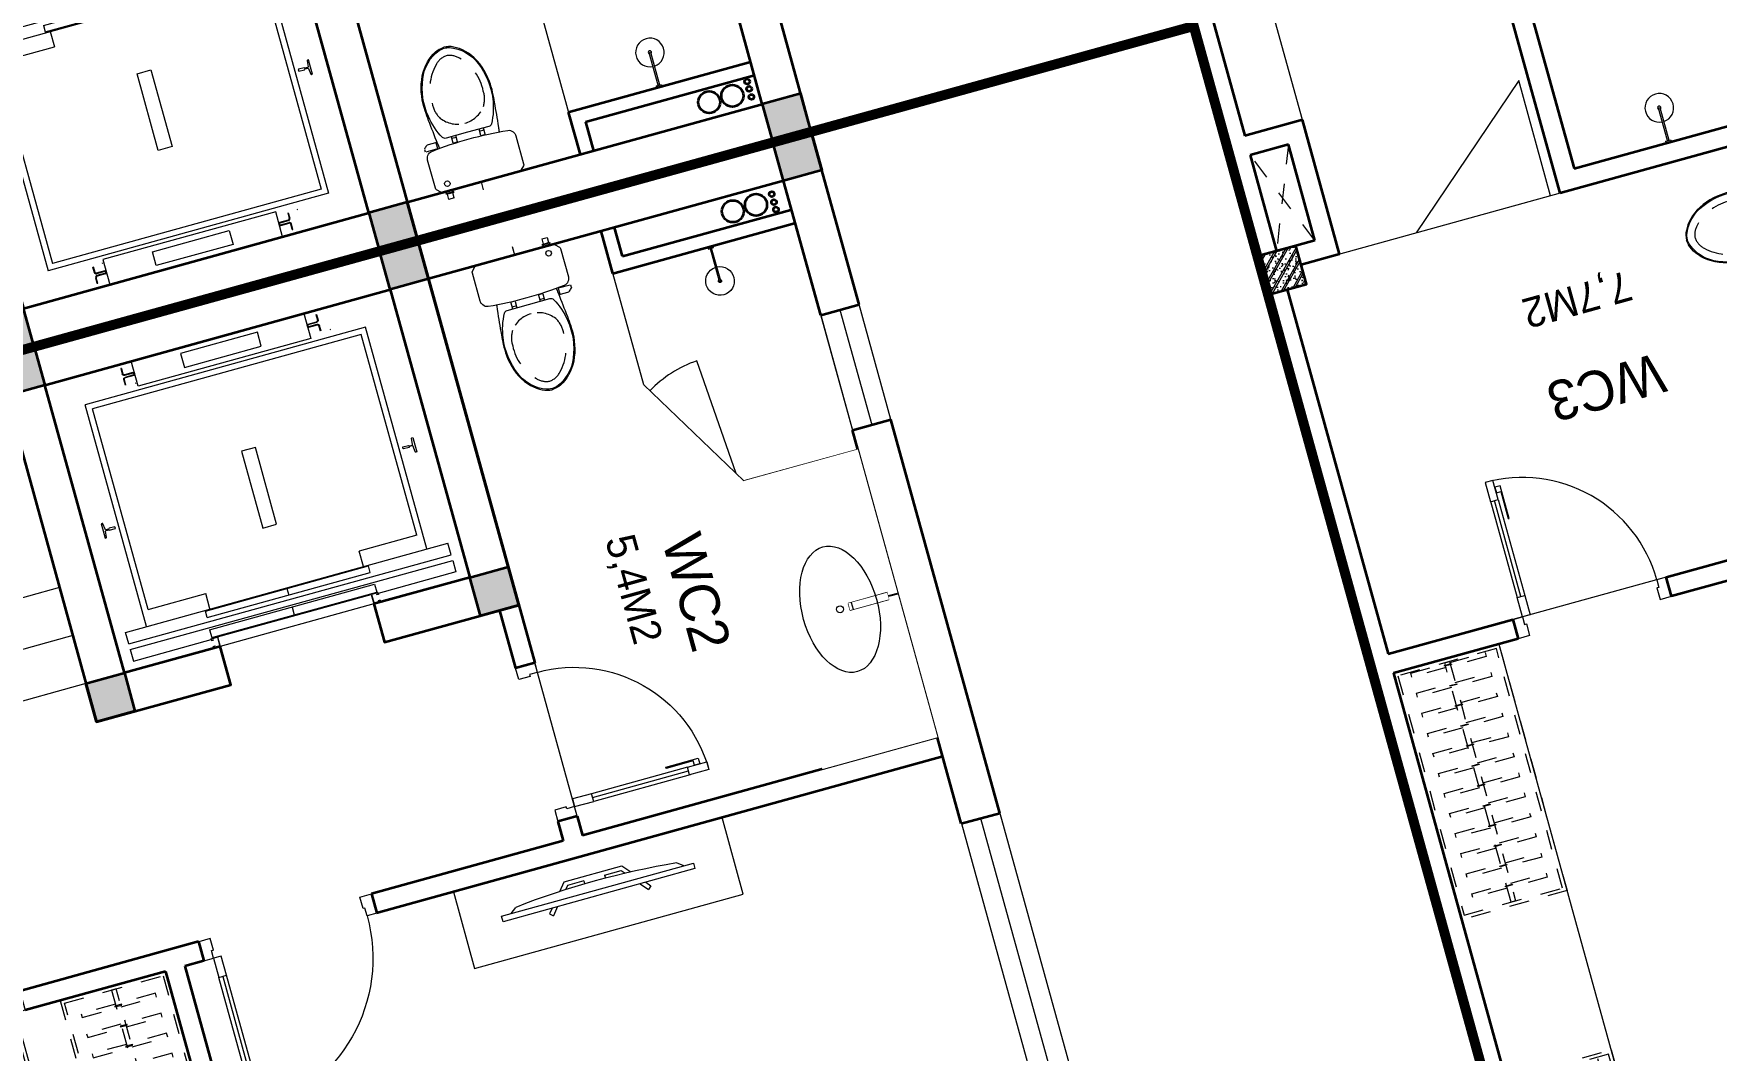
# Model space of a CAD drawing. Header units: metres. Extents: x 568332 to 569219, y 2065964 to 2066430.
# Drawn here: x 568444.21 to 568452.66, y 2066373.9 to 2066379 of the extents above; entities that cross this region are included whole.
import ezdxf

# ---------------------------------------------------------------- set-up
doc = ezdxf.new("R2010")
doc.units = ezdxf.units.M
for name, pattern in [('$AUDIT_BAD_LTYPE2', [0]), ('HIDDEN', [0.375, 0.25, -0.125]), ('X-5M-G-MB PHONGNGU$0$HIDDEN2', [0.1875, 0.125, -0.0625]), ('xref-thap C (mb tang 32-2)$0$HIDDEN', [0.375, 0.25, -0.125])]:
    doc.linetypes.add(name, pattern=pattern)
doc.layers.get('0').update_dxf_attribs({"linetype": 'CONTINUOUS'})
doc.layers.get('DEFPOINTS').update_dxf_attribs({"linetype": 'CONTINUOUS'})
for name, color, linetype, lineweight in [('-CONCRETE', 1, 'CONTINUOUS', 35), ('-DIM', 9, 'CONTINUOUS', 13), ('-DOOR', 137, 'CONTINUOUS', 9), ('-FURNITURE', 46, 'CONTINUOUS', 9), ('-HATCH', 8, 'CONTINUOUS', 5), ('-HIDE', 3, 'HIDDEN', 13), ('-LINE1', 7, 'CONTINUOUS', 18), ('-LINE2', 252, 'CONTINUOUS', 9), ('-STEEL1', 1, 'CONTINUOUS', 35), ('-WALL', 4, 'CONTINUOUS', 35), ('TEXT25', 2, 'CONTINUOUS', 13)]:
    doc.layers.add(name, color=color, linetype=linetype, lineweight=lineweight)
doc.layers.add('-RANH GIOI LO DAT', color=12, linetype='CONTINUOUS')
doc.styles.add('SVN_AVO_thuong', font='')
doc.styles.add('T1', font='', dxfattribs={"height": 200})
doc.styles.get('SVN_AVO_thuong').set_extended_font_data('SVN-Avo')
doc.styles.get('T1').set_extended_font_data('VNgeometric Light')

# ---------------------------------------------------------------- blocks, each defined once
blk = doc.blocks.new('*U250')
at = {"linetype": 'X-5M-G-MB PHONGNGU$0$HIDDEN2'}
for points in [[(0, 600.0000000004657), (0, 0), (1199.92683835766, -3.773158211537314e-10), (1199.92683835766, 600.0000000000883)], [(1179.92683835766, 579.999661372015), (1179.92683835766, 19.99966137201513), (20, 20.00000000046566), (20, 580.0000000004657)], [(1179.92683835766, 286.6991212950972), (1179.92683835766, 313.099121295004), (20, 313.0991212953813), (19.99999859370291, 286.6991212952417)], [(113.7817614636733, 319.1750910408318), (109.4317788550979, 319.1750910408318), (109.4317788550979, 280.441767644881), (113.7817614636733, 280.441767644881)], [(227.7817614636733, 319.1750910407849), (223.4317788550979, 319.1750910407849), (223.4317788550979, 280.4417676448341), (227.7817614636733, 280.4417676448341)], [(341.7817614636733, 319.175091040738), (337.4317788550979, 319.175091040738), (337.4317788550979, 280.4417676447872), (341.7817614636733, 280.4417676447872)], [(455.7817614636733, 319.1750910406911), (451.4317788550979, 319.1750910406911), (451.4317788550979, 280.4417676447403), (455.7817614636733, 280.4417676447403)], [(569.7817614636733, 319.1750910406442), (565.431778855098, 319.1750910406442), (565.431778855098, 280.4417676446934), (569.7817614636733, 280.4417676446934)], [(683.7817614636733, 319.1750910405973), (679.431778855098, 319.1750910405973), (679.431778855098, 280.4417676446465), (683.7817614636733, 280.4417676446465)], [(797.7817614636733, 319.1750910405504), (793.431778855098, 319.1750910405504), (793.431778855098, 280.4417676445996), (797.7817614636733, 280.4417676445996)], [(911.7817614636733, 319.1750910405035), (907.431778855098, 319.1750910405035), (907.431778855098, 280.4417676445527), (911.7817614636733, 280.4417676445527)], [(1025.781761463673, 319.1750910404566), (1021.431778855098, 319.1750910404566), (1021.431778855098, 280.4417676445057), (1025.781761463673, 280.4417676445057)], [(1139.781761463673, 319.1750910404097), (1135.431778855098, 319.1750910404097), (1135.431778855098, 280.4417676444588), (1139.781761463673, 280.4417676444588)]]:
    blk.add_lwpolyline(points, close=True, dxfattribs=at)
for points in [[(122.2409142897814, 313.1103512093413), (122.2409142897814, 515.2497102723445), (100.1765458012815, 515.2497102723445), (100.1765458012815, 313.1103512093413)], [(236.2409142897814, 313.1103512092944), (236.2409142897814, 515.2497102722975), (214.1765458012815, 515.2497102722975), (214.1765458012815, 313.1103512092944)], [(350.2409142897814, 313.1103512092475), (350.2409142897814, 515.2497102722507), (328.1765458012815, 515.2497102722507), (328.1765458012815, 313.1103512092475)], [(464.2409142897814, 313.1103512092006), (464.2409142897814, 515.2497102722037), (442.1765458012815, 515.2497102722037), (442.1765458012815, 313.1103512092006)], [(578.2409142897814, 313.1103512091537), (578.2409142897814, 515.2497102721569), (556.1765458012815, 515.2497102721569), (556.1765458012815, 313.1103512091537)], [(692.2409142897814, 313.1103512091068), (692.2409142897814, 515.24971027211), (670.1765458012815, 515.24971027211), (670.1765458012815, 313.1103512091068)], [(806.2409142897814, 313.1103512090599), (806.2409142897814, 515.249710272063), (784.1765458012815, 515.249710272063), (784.1765458012815, 313.1103512090599)], [(920.2409142897814, 313.110351209013), (920.2409142897814, 515.2497102720162), (898.1765458012815, 515.2497102720162), (898.1765458012815, 313.110351209013)], [(1034.240914289781, 313.1103512089661), (1034.240914289781, 515.2497102719692), (1012.176545801281, 515.2497102719692), (1012.176545801281, 313.1103512089661)], [(1148.240914289781, 313.1103512089192), (1148.240914289781, 515.2497102719224), (1126.176545801281, 515.2497102719224), (1126.176545801281, 313.1103512089192)], [(100.1765458012815, 286.7103512094345), (100.1765458012815, 92.0852110228024), (122.2409142897814, 92.0852110228024), (122.2409142897814, 286.7103512094345)], [(214.1765458012815, 286.7103512093876), (214.1765458012815, 92.08521102275549), (236.2409142897814, 92.08521102275549), (236.2409142897814, 286.7103512093876)], [(328.1765458012815, 286.7103512093407), (328.1765458012815, 92.08521102270858), (350.2409142897814, 92.08521102270858), (350.2409142897814, 286.7103512093407)], [(442.1765458012815, 286.7103512092938), (442.1765458012815, 92.08521102266168), (464.2409142897814, 92.08521102266168), (464.2409142897814, 286.7103512092938)], [(556.1765458012815, 286.7103512092469), (556.1765458012815, 92.08521102261477), (578.2409142897814, 92.08521102261477), (578.2409142897814, 286.7103512092469)], [(670.1765458012815, 286.7103512092), (670.1765458012815, 92.08521102256786), (692.2409142897814, 92.08521102256786), (692.2409142897814, 286.7103512092)], [(784.1765458012815, 286.7103512091531), (784.1765458012815, 92.08521102252095), (806.2409142897814, 92.08521102252095), (806.2409142897814, 286.7103512091531)], [(898.1765458012815, 286.7103512091062), (898.1765458012815, 92.08521102247404), (920.2409142897814, 92.08521102247404), (920.2409142897814, 286.7103512091062)], [(1012.176545801281, 286.7103512090592), (1012.176545801281, 92.08521102242715), (1034.240914289781, 92.08521102242715), (1034.240914289781, 286.7103512090592)], [(1126.176545801281, 286.7103512090123), (1126.176545801281, 92.08521102238024), (1148.240914289781, 92.08521102238024), (1148.240914289781, 286.7103512090123)]]:
    blk.add_lwpolyline(points, dxfattribs=at)
blk = doc.blocks.new('A$C18091ED7')
for p, q in [((9.957147995010018e-09, -42.13376978135784), (0, -3.786117304116488e-07)), ((146.1412317672475, -26.59467297248193), (179.181621938591, -26.59467296488583)), ((146.1412317672475, -26.59467297248193), (146.1412317680188, -30.17859706786112)), ((146.1412317680188, -30.17859706786112), (165.7503655985456, -30.17859706340823)), ((153.0594147269658, -36.79204952501459), (146.1412317680188, -30.17859706786112)), ((152.3191092506386, -2.717133611440659e-07), (152.3191092568413, -26.59467297093943)), ((152.3191092506386, -2.717133611440659e-07), (179.1816219322718, -2.654269337654114e-07)), ((153.0594147269658, -36.79204952501459), (165.7503656001572, -36.79204952192958)), ((153.0594147275151, -39.73033438943094), (153.0594147269658, -36.79204952501459)), ((153.0594147275151, -39.73033438943094), (178.4413164740145, -39.73033438349376)), ((153.0594147275151, -39.73033438943094), (178.4413164740145, -39.73033438349376)), ((153.0594147275151, -39.73033438943094), (153.0594147281554, -42.13376974494895)), ((185.3594994290725, -30.17859705851879), (165.7503655985456, -30.17859706340823)), ((178.4413164733487, -36.79204951884458), (165.7503656001572, -36.79204952192958)), ((185.3594994290725, -30.17859705851879), (178.4413164733487, -36.79204951884458)), ((178.4413164733487, -36.79204951884458), (178.4413164740145, -39.73033438349376)), ((178.4413164740145, -39.73033438349376), (178.4413164746547, -42.1337697392446)), ((179.1816219322718, -2.654269337654114e-07), (179.181621938591, -26.59467296488583)), ((179.181621938591, -26.59467296488583), (185.3594994283012, -26.59467296337243)), ((185.3594994283012, -26.59467296337243), (185.3594994290725, -30.17859705851879)), ((-83.25994817525861, -267.3592828898691), (-83.259948167517, -299.9634285944048)), ((-83.25994817257379, -278.4883151478134), (-83.25994817046012, -287.6388527823146)), ((-60.91100930959874, -290.0299398849311), (-83.25994816994717, -290.0299398901407)), ((-62.88950393904452, -265.3807882612164), (-81.28145355204106, -265.3807882657275)), ((-60.91100931491019, -267.3592828844266), (-60.91100930728498, -299.9634285889624)), ((60.9110093945892, -267.3592828557594), (60.9110094022144, -299.9634285600623)), ((60.91100939990065, -290.029939856031), (83.25994826024908, -290.0299398510542)), ((62.88950401780676, -265.3807882316178), (81.2814536308033, -265.3807882273395)), ((83.25994825493763, -267.3592828505498), (83.25994826256283, -299.9634285550856)), ((83.25994825750604, -278.488315108727), (83.2599482596197, -287.6388527429954)), ((165.3959958605519, -261.9873972070927), (165.3959958671003, -289.7349902229907)), ((167.8691141396885, -259.5142789271486), (228.0810223811895, -259.5142789128586)), ((167.8691141472664, -292.2081085020036), (206.7175896017579, -292.2081084926904)), ((230.5541406641933, -274.3229751045001), (230.5541406613593, -261.9873971916386))]:
    blk.add_line(p, q)
for points in [[(230.0000000517721, -218.5046414944518, -0.1374073801801567), (225.4781190853137, -234.6482587013161), (221.7949787454636, -240.7070387715066, -0.2360805181595358), (198.2560902649639, -255.4947853636986, -0.0519608230665726), (-198.2560901437319, -255.4947854572965, -0.236080518165078), (-221.7949786317113, -240.7070388760185), (-225.4781189743626, -234.6482588077488, -0.1374073801809237), (-229.9999999484608, -218.5046416030382), (-229.9999999831671, -71.98694829508895, -0.1989123673786679), (-226.3782021181105, -63.2431547633314), (-208.8906150607545, -45.75556769772083, -0.1989123673792025), (-200.1468215308087, -42.13376982865157), (9.971699910238385e-09, -42.13376978135784), (200.1468215506357, -42.13376973403501, -0.1989123673792025), (208.8906150822841, -45.75556759897154), (226.3782021480001, -63.24315465634572, -0.1989123673791691), (230.0000000170658, -71.98694818626973)], [(144.14367173758, -618.9627606730501, -0.2124047892419209), (26.30999211127346, -734.491494372196, -0.0276853236339062), (-0.5628229983012716, -738.609219571983, -0.0222792448073508), (-26.30999181118386, -734.4914943844487, -0.2124047892421136), (-144.1436714920528, -618.9627607410075, -0.1427957259999892), (-167.2376623962118, -428.0139674870588, -0.0930051380368448), (-127.9331820271946, -309.1271633332653, -0.2564387014614383), (-111.240849547703, -299.9634286007786), (4.746470949612558e-08, -299.9634285748762), (111.2408496426324, -299.9634285482753, -0.2564387014619951), (127.933182126606, -309.1271632729331, -0.0930051380368741), (167.2376625517572, -428.0139674081001, -0.1427957260000456)]]:
    blk.add_lwpolyline(points, format="xyb", close=True)
at = {"linetype": 'xref-thap C (mb tang 32-2)$0$HIDDEN', "ltscale": 100}
blk.add_lwpolyline([(61.00044987679576, -669.0176259216969, -0.1990312026443698), (1.417429302819073e-07, -698.769823720475, -0.1990312026443799), (-61.00044960746891, -669.0176259504806, -0.2189240232571595), (-131.9321382956405, -478.313622940972, -0.1537914605682739), (-112.4681372026971, -403.989815428853, -0.2367011859554165), (5.876427167095244e-08, -347.5870280214876, -0.2367011859554843), (112.4681373467611, -403.9898153757968, -0.1537914605681893), (131.9321384748619, -478.313622878748, -0.2189240232571754)], format="xyb", close=True, dxfattribs=at)
blk.add_circle((165.7503656100234, -78.39166221523192), 13.90362011701458)
for centre, radius, start, end in [((-81.28145355158267, -267.3592828894034), 1.978494623656905, 90.00000001354867, 180.0000000133402), ((-62.88950393858613, -267.3592828848923), 1.978494623656905, 1.334021322268115e-08, 90.00000001354867), ((62.88950401826514, -267.3592828552937), 1.978494623656905, 90.00000001354867, 180.0000000133402), ((81.28145363126168, -267.3592828510155), 1.978494623656905, 1.334021322268115e-08, 90.00000001354867), ((167.8691141402633, -261.9873972065106), 2.473118279571131, 90.00000001354867, 180.0000000133402), ((167.8691141466952, -289.7349902224087), 2.473118279571131, 180.0000000133402, 270.0000000135486), ((206.717589598069, -276.6690117186226), 15.53909677420133, 270.0000000135486, 306.4658507565522), ((168.3527972659103, -224.7572911087773), 80.08895368617857, 306.4658507565522, 320.3122930343796), ((228.0810223845983, -274.3229751050822), 2.473118279571131, 320.3122930343796, 1.334021322268115e-08)]:
    blk.add_arc(centre, radius, start, end)
for points, knots in [([(-155.6468228230951, -259.4535552573798), (-156.6353001506941, -267.2522313103836), (-164.2940232875517, -328.394745314552), (-169.1545302536251, -385.0939582949213), (-183.68571763406, -527.7705276800843), (-135.602968026873, -679.1126648240606), (-50.29344375100118, -735.2493608418445), (-19.70048385594782, -741.0901266933652), (1.531116140540689e-07, -743.6724421556864)], [130.6139379315478, 130.6139379315478, 130.6139379315478, 130.6139379315478, 152.8521090939923, 311.1293507817257, 417.703951170228, 561.3833927516608, 697.6926317810714, 710.812262267882, 710.812262267882, 710.812262267882, 710.812262267882]), ([(155.6468228994709, -259.4535551877343), (156.6353002305841, -267.2522312389628), (164.2940233960289, -328.3947452375724), (169.1545303888706, -385.0939582149149), (183.6857178367027, -527.7705275934422), (135.6029683008201, -679.1126647599449), (50.29344405157826, -735.2493608178338), (19.70048415924612, -741.0901266841101), (1.530679583083838e-07, -743.6724421554536)], [130.613937934949, 130.613937934949, 130.613937934949, 130.613937934949, 152.8521090939923, 311.1293507817257, 417.703951170228, 561.3833927516608, 697.6926317810714, 710.812262267882, 710.812262267882, 710.812262267882, 710.812262267882])]:
    blk.add_open_spline(points, degree=3, knots=knots)
blk = doc.blocks.new('Sink_Cicle')
blk.add_lwpolyline([(17.49999987077899, -50.00226151314564), (-17.49999987077899, -49.99773848685436), (-17.51615354442038, -252.2967581441626), (17.48384613892995, -252.3012811850058)], close=True)
blk.add_circle((0, -300), 17.5)
at = {"layer": 'DEFPOINTS'}
blk.add_line((0, -100), (0, 0), dxfattribs=at)
blk.add_wipeout([(17.499999870775355, -50.00226151314928), (-17.49999987078263, -49.99773848685436), (-17.516153544427652, -252.29675814416623), (17.48384613892631, -252.3012811850058)])
at = {"layer": '-FURNITURE', "linetype": 'Continuous'}
blk.add_ellipse((0, -300), major_axis=(-325, 0), ratio=0.5846153846153846, dxfattribs=at)
blk.add_line((-17.51421511289664, -237.2967582757119), (17.48578462866135, -237.3012813020032))
blk = doc.blocks.new('*U18')
at = {"linetype": '$AUDIT_BAD_LTYPE2'}
for p, q in [((70, 100), (69.99999999999999, 599.9999999999982)), ((89.99999999999999, 599.9999999999982), (90, 100))]:
    blk.add_line(p, q, dxfattribs=at)
for points in [[(49.99999999999999, 599.9999999999982), (89.99999999999999, 599.9999999999982), (89.99999999999999, 699.9999999999982), (49.99999999999999, 699.9999999999982), (49.99999999999999, 599.9999999999982)], [(49.99999999999999, 602.9059272893337), (50, 100)], [(50, 100), (90, 100), (90, 0), (50, 0), (50, 100)]]:
    blk.add_lwpolyline(points)
for points in [[(118.2698876160139, 494.5156181119073), (118.2698876160139, 664.1349438079906), (89.99999999999999, 664.1349438079906), (89.99999999999999, 635.8650561920058), (112.6159100928053, 635.8650561920058), (112.6159100928053, 494.5156181119073)], [(0, 0), (50, 0), (50, -40), (60, -40), (60, -100.0001724930698), (0, -100.0001724930698)], [(799.9999999999982, 7.105427357601134e-15), (749.9999999999982, 7.105427357601134e-15), (749.9999999999982, -40), (739.9999999999982, -40), (739.9999999999982, -100.0001724930698), (799.9999999999982, -100.0001724930698)]]:
    blk.add_lwpolyline(points, close=True)
at = {"linetype": '$AUDIT_BAD_LTYPE2', "ltscale": 0.3}
blk.add_arc((50, 0), 699.9999999999982, 0, 90, dxfattribs=at)
blk = doc.blocks.new('X-5M-DH-2-CORE$0$A$C75E80C28')
at = {"layer": '-LINE2', "linetype": 'Continuous', "ltscale": 2}
for p, q in [((-510.0000099998433, -21.5000000000291), (-510.0000099998579, -50.60000000000582)), ((-506.8000099998899, -21.5000000000291), (-510.0000099998433, -21.5000000000291)), ((-510.0000099998579, -108.5000000000291), (-510.0000099998433, -79.39999999999418)), ((-506.8000099998899, -21.5000000000291), (-506.8000099999044, -50.60000000000582)), ((-506.8000099999044, -108.5000000000291), (-506.8000099998899, -79.39999999999418)), ((-456.2000100000296, -56.79999999998836), (-500.6000099999364, -56.80000000001746)), ((-456.2000100000441, -60), (-500.600009999951, -60.0000000000291)), ((-456.2000100000296, -70), (-500.6000099999364, -70.0000000000291)), ((-456.2000100000296, -73.19999999995343), (-500.6000099999364, -73.19999999998254)), ((-453.2000100000441, -63), (-453.2000100000296, -67)), ((-450.0000099998579, -63), (-450.0000099998433, -67)), ((450.0000100000616, -63), (450.0000100000761, -67)), ((453.200010000015, -63), (453.2000100000296, -67)), ((456.2000100000296, -56.79999999998836), (500.6000100000529, -56.79999999998836)), ((456.200010000015, -60), (500.6000100000383, -60)), ((456.2000100000296, -70), (500.6000100000529, -70)), ((456.2000100000296, -73.19999999995343), (500.6000100000529, -73.19999999995343)), ((506.8000100001227, -21.5), (510.0000100000761, -21.5)), ((506.8000100001227, -21.5), (506.8000100001082, -50.59999999997672)), ((506.8000100001227, -108.5), (506.8000100001227, -79.39999999996508)), ((510.0000100000761, -21.5), (510.0000100000616, -50.59999999997672)), ((510.0000100000761, -108.5), (510.0000100000761, -79.39999999996508)), ((-731.0000002632733, -148.9999999649008), (730.9999997367267, -148.9999999649299)), ((-731.0000002698944, -1304.999999934109), (-731.0000002632733, -148.9999999649008)), ((-556.8000102631631, -112.4999999912397), (-560.0000102631166, -112.4999999912397)), ((456.800009736864, -112.4999999912397), (460.0000097368174, -112.4999999912397)), ((730.9999997301056, -1304.999999934109), (730.9999997367267, -148.9999999649299)), ((-700.0000002632733, -178.9999999649008), (699.9999997367267, -178.9999999649299)), ((-700.0000002699089, -1224.999999934109), (-700.0000002632733, -178.9999999649008)), ((699.9999997300911, -1224.999999934109), (699.9999997367267, -178.9999999649299)), ((-700.0000002699089, -1224.999999934109), (-400.0000002699089, -1224.999999934138)), ((-400.0000002698944, -1304.999999934138), (-400.0000002699089, -1224.999999934138)), ((699.9999997300911, -1224.999999934109), (399.9999997300911, -1224.999999934109)), ((399.9999997301056, -1304.999999934109), (399.9999997300911, -1224.999999934109)), ((839.9999997301056, -1304.999999934109), (-840.0000002698944, -1304.999999934109)), ((-840.0000002698944, -1364.999999934109), (-840.0000002698944, -1304.999999934109)), ((424.9999997301056, -1308.999999934109), (-425.0000002698944, -1308.999999934109)), ((-425.0000002699089, -1342.999999934109), (-425.0000002698944, -1308.999999934109)), ((424.9999997300911, -1342.999999934109), (-425.0000002699089, -1342.999999934109)), ((-2.6989437174052e-07, -1308.999999934109), (-2.699089236557484e-07, -1342.999999934109)), ((424.9999997300911, -1342.999999934109), (424.9999997301056, -1308.999999934109)), ((839.9999997301056, -1364.999999934109), (839.9999997301056, -1304.999999934109)), ((839.9999997301056, -1364.999999934109), (-840.0000002698944, -1364.999999934109)), ((839.9999997301056, -1394.999999934109), (-840.0000002698944, -1394.999999934109)), ((-840.0000002698944, -1394.999999934109), (-840.0000002698944, -1454.999999934109)), ((429.9999997300911, -1405.999999934138), (-430.0000002699089, -1405.999999934109)), ((-430.0000002699089, -1405.999999934109), (-430.0000002698944, -1445.999999934109)), ((-2.699089236557484e-07, -1405.999999934109), (-2.6989437174052e-07, -1445.999999934109)), ((429.9999997300911, -1405.999999934138), (429.9999997301056, -1445.999999934138)), ((839.9999997301056, -1394.999999934109), (839.9999997301056, -1454.999999934109)), ((-840.0000002698944, -1454.999999934109), (-435.0000002698944, -1454.999999934109)), ((-435.0000002698944, -1449.999999934109), (-435.0000002699089, -1459.999999934109)), ((-435.0000002698944, -1449.999999934109), (-400.0000002698944, -1449.999999934138)), ((-435.0000002699089, -1459.999999934109), (-425.0000002699089, -1459.999999934109)), ((-435.0000002698653, -1489.999999934109), (-435.0000002698653, -1499.999999934109)), ((-435.0000002698653, -1489.999999934109), (-425.0000002698653, -1489.999999934109)), ((-435.0000002698653, -1499.999999934109), (-400.0000002698653, -1499.999999934138)), ((-433.4000002698012, -1451.599999934086), (-433.4000002698012, -1458.399999934074)), ((-433.4000002698012, -1451.599999934086), (-401.6000002697547, -1451.599999934086)), ((-433.4000002698012, -1458.399999934074), (-425.0000002698944, -1458.399999934074)), ((-433.4000002697721, -1491.599999934086), (-433.4000002697721, -1498.399999934074)), ((-433.4000002697721, -1491.599999934086), (-425.0000002698653, -1491.599999934086)), ((-433.4000002697721, -1498.399999934074), (-401.6000002697256, -1498.399999934074)), ((429.9999997301056, -1445.999999934138), (-430.0000002698944, -1445.999999934109)), ((-425.0000002698944, -1458.399999934074), (-425.0000002699089, -1459.999999934109)), ((-425.0000002698653, -1489.999999934109), (-425.0000002698653, -1491.599999934086)), ((-401.6000002697547, -1451.599999934086), (-401.6000002697256, -1498.399999934074)), ((399.9999997301056, -1449.999999934109), (-400.0000002698944, -1449.999999934138)), ((-400.0000002698944, -1449.999999934138), (-400.0000002698653, -1499.999999934138)), ((399.9999997301056, -1449.999999934109), (399.9999997301347, -1499.999999934109)), ((434.9999997301056, -1449.999999934109), (399.9999997301056, -1449.999999934109)), ((434.9999997301347, -1499.999999934109), (399.9999997301347, -1499.999999934109)), ((401.5999997301988, -1451.599999934086), (401.5999997302279, -1498.399999934074)), ((433.3999997302453, -1451.599999934086), (401.5999997301988, -1451.599999934086)), ((433.3999997302744, -1498.399999934074), (401.5999997302279, -1498.399999934074)), ((433.3999997302453, -1458.399999934074), (424.9999997301056, -1458.399999934074)), ((424.9999997301056, -1458.399999934074), (424.9999997301056, -1459.999999934109)), ((434.9999997301056, -1459.999999934109), (424.9999997301056, -1459.999999934109)), ((424.9999997301347, -1489.999999934109), (424.9999997301347, -1491.599999934086)), ((434.9999997301347, -1489.999999934109), (424.9999997301347, -1489.999999934109)), ((433.3999997302744, -1491.599999934086), (424.9999997301347, -1491.599999934086)), ((433.3999997302453, -1451.599999934086), (433.3999997302453, -1458.399999934074)), ((433.3999997302744, -1491.599999934086), (433.3999997302744, -1498.399999934074)), ((434.9999997301056, -1449.999999934109), (434.9999997301056, -1459.999999934109)), ((839.9999997301056, -1454.999999934109), (434.9999997301056, -1454.999999934109)), ((434.9999997301347, -1489.999999934109), (434.9999997301347, -1499.999999934109))]:
    blk.add_line(p, q, dxfattribs=at)
for points in [[(-450.0000000000146, 0), (-450, -130), (450, -130), (449.9999999999854, 0)], [(-200, -29), (200.0000000001164, -29), (200.0000000001164, -101), (-200, -101)], [(-36.0000002632587, -583.9999999649008), (35.9999997367413, -583.9999999649008), (35.99999973675585, -983.9999999649008), (-36.00000026324415, -983.9999999649008)]]:
    blk.add_lwpolyline(points, close=True, dxfattribs=at)
for points in [[(-780.0000002632587, -788.9999999649008), (-751.0000002632587, -788.9999999649299, 0.414213562373095), (-750.0000002632733, -787.9999999649008), (-750.0000002632587, -783.9999999649008), (-750.0000002632587, -779.9999999649008, 0.414213562373095), (-751.0000002632733, -778.9999999649299), (-780.0000002632733, -778.9999999649881, -0.2569775838576673), (-784.1207396915852, -781.9399999648449), (-797.9000002631656, -781.939999964874, -0.414213562373095), (-800.9000002631656, -778.939999964874), (-804.0000002632587, -749.4999999649008, 0.414213562373095), (-807.0000002632587, -746.4999999649008), (-812.0000002632587, -746.4999999649008), (-812.0000002632587, -783.9999999649008), (-812.0000002632587, -821.4999999649008), (-807.0000002632587, -821.4999999649008, 0.414213562373095), (-804.0000002632587, -818.4999999649008), (-800.9000002631656, -789.0599999648693, -0.414213562373095), (-797.9000002631656, -786.0599999648693), (-784.1207396915852, -786.0599999648402, -0.2569775838576673), (-780.0000002632587, -788.9999999647553)], [(779.9999997367413, -788.9999999649299), (750.9999997367413, -788.9999999649008, -0.414213562373095), (749.9999997367267, -787.9999999649299), (749.9999997367413, -783.9999999649299), (749.9999997367413, -779.9999999649299, -0.414213562373095), (750.9999997367267, -778.9999999649008), (779.9999997368432, -778.9999999650172, 0.2569775838576673), (784.1207391653006, -781.939999964874), (797.899999736881, -781.9399999648449, 0.414213562373095), (800.899999736881, -778.9399999648449), (803.9999997367413, -749.4999999649008, -0.414213562373095), (806.9999997367413, -746.4999999649008), (811.9999997367413, -746.4999999649008), (811.9999997367413, -783.9999999649008), (811.9999997367413, -821.4999999649008), (806.9999997367413, -821.4999999649008, -0.414213562373095), (803.9999997367413, -818.4999999649008), (800.899999736881, -789.0599999648402, 0.414213562373095), (797.899999736881, -786.0599999648402), (784.1207391653006, -786.0599999648693, 0.2569775838576672), (779.9999997368577, -788.9999999647844)]]:
    blk.add_lwpolyline(points, format="xyb", dxfattribs=at)
for centre, radius, start, end in [((-500.600009999951, -50.60000000000582), 9.400000000001475, 180, 270), ((-500.6000099999364, -79.39999999999418), 9.399999999997844, 90, 180), ((-500.600009999951, -50.60000000000582), 6.200000000004374, 180, 270), ((-500.6000099999364, -79.39999999999418), 6.19999999999734, 90, 180), ((-456.2000100000441, -63), 6.19999999999713, 0, 90), ((-456.2000100000441, -63), 3.000000000000045, 0, 90), ((-456.2000100000296, -67), 6.20000000000076, 270, 0), ((-456.2000100000296, -67), 2.999999999999834, 270, 0), ((456.200010000015, -63), 6.19999999999713, 90, 180), ((456.2000100000296, -67), 6.20000000000076, 180, 270), ((456.200010000015, -63), 3.000000000000045, 90, 180), ((456.2000100000296, -67), 2.999999999999834, 180, 270), ((500.6000100000383, -50.59999999997672), 6.200000000004374, 270, 0), ((500.6000100000383, -50.59999999997672), 9.400000000001475, 270, 0), ((500.6000100000529, -79.39999999996508), 9.399999999997844, 0, 90), ((500.6000100000529, -79.39999999996508), 6.19999999999734, 0, 90)]:
    blk.add_arc(centre, radius, start, end, dxfattribs=at)
blk = doc.blocks.new('A$C5C575821')
at = {"layer": '-CONCRETE'}
h = blk.add_hatch(color=256, dxfattribs=at)
h.dxf.hatch_style = 1
h.paths.add_polyline_path([(-0.00237559899687767, 200.0000000000146), (-0.00237559899687767, 1.455191522836685e-11), (199.9976244010031, 1.455191522836685e-11), (199.9976244010031, 200.0000000000146)])
blk.add_lwpolyline([(-0.00237559899687767, 1.455191522836685e-11), (199.9976244010031, 1.455191522836685e-11), (199.9976244010031, 200.0000000000146), (-0.00237559899687767, 200.0000000000146)], close=True, dxfattribs=at)
blk = doc.blocks.new('A$C3F71457E')
at = {"layer": '-CONCRETE'}
blk.add_lwpolyline([(-8.760252967476845e-09, -100.0000002632005), (0, 400), (-1500, 400.0000000000582), (-1500.00000001755, -1399.999999999942), (-1.754960976541042e-08, -1400), (-7.895869202911854e-08, -900.0000002632005), (199.9999999912397, -900.0000002982852), (199.9999999824504, -1600), (-1700.00000001755, -1600), (-1700, 600), (200, 600), (199.9999999912397, -100.0000002982852), (6.140908226370811e-08, -100.0000002632005)], dxfattribs=at)
at = {"layer": '-LINE1'}
blk.add_line((-7.895869202911854e-08, -900.0000002632005), (-8.760252967476845e-09, -100.0000002632005), dxfattribs=at)
at = {"layer": '-WALL'}
for p in [(-1699.997624401003, 399.9999999999854), (0.00237559899687767, 399.9999999999854), (-1699.997624401081, -1599.999999999959), (0.002375601565972829, -1600.000000021305)]:
    blk.add_blockref('A$C5C575821', p, dxfattribs=at)
at = {"color": 2, "rotation": 90}
blk.add_blockref('X-5M-DH-2-CORE$0$A$C75E80C28', (-1500.00000000876, -499.9999999999418), dxfattribs=at)
blk = doc.blocks.new('*U149')
at = {"linetype": '$AUDIT_BAD_LTYPE2'}
for p, q in [((70, 100), (70, 699.9999999999982)), ((90, 699.9999999999982), (90, 100))]:
    blk.add_line(p, q, dxfattribs=at)
for points in [[(50, 699.9999999999982), (90, 699.9999999999982), (90, 799.9999999999982), (50, 799.9999999999982), (50, 699.9999999999982)], [(50, 702.9059272893337), (50, 100)], [(50, 100), (90, 100), (90, 0), (50, 0), (50, 100)]]:
    blk.add_lwpolyline(points)
for points in [[(118.2698876160139, 594.5156181119073), (118.2698876160139, 764.1349438079906), (90, 764.1349438079906), (90, 735.8650561920058), (112.6159100928053, 735.8650561920058), (112.6159100928053, 594.5156181119073)], [(0, 0), (50, 0), (50, -40), (60, -40), (60, -99.99999999999272), (0, -99.99999999999272)], [(899.9999999999982, 1.3252863207713e-28), (849.9999999999982, 1.3252863207713e-28), (849.9999999999982, -40.00000000000001), (839.9999999999982, -40.00000000000001), (839.9999999999982, -99.99999999999272), (899.9999999999982, -99.99999999999272)]]:
    blk.add_lwpolyline(points, close=True)
at = {"linetype": '$AUDIT_BAD_LTYPE2', "ltscale": 0.3}
blk.add_arc((50, 0), 799.9999999999982, 0, 90, dxfattribs=at)
blk = doc.blocks.new('XR.MB.LM123$0$tvi 1')
blk.add_lwpolyline([(28.54445810673496, -2.291926648467779e-10), (28.54445810673496, -999.9999999999964), (-7.275957614183426e-12, -1000), (0, 0)], close=True)
for points in [[(28.54445810680045, -50.31958968611434), (52.37372755713295, -80.86315460130209)], [(-24.09820395050338, -235.5599978379832), (-39.09879504836863, -251.7939635238108)], [(0, -284.7849796677438), (-39.09879504836863, -251.7939635238108)], [(0, -255.9952397129928), (-24.09820395050338, -235.5599978379832)], [(69.66229681991535, -315.0836646851385), (111.1934016081432, -350.2927865858655), (111.193401608034, -649.712917566063), (69.68611289083492, -684.9110379843005)], [(89.09002233762294, -445.7449799550195), (89.09002233762294, -359.9578938602899), (70.91298945683957, -344.6203678706661)], [(89.09002233762294, -445.7449799550195), (73.49991829216015, -445.7449799550232)], [(89.09002233768115, -554.2550200447404), (89.09002233773936, -640.0421061392371), (70.91298945678864, -655.3796321293303)], [(89.09002233768115, -554.2550200447404), (73.49991829216015, -554.2550200447404)], [(0, -715.2150203320198), (-39.09879504836863, -748.2060364759491)], [(-24.09820395050338, -764.4400021620095), (-39.09879504836863, -748.2060364759491)], [(0, -744.004760287), (-24.09820395050338, -764.4400021620095)], [(28.54445810674224, -949.680410313882), (52.37372755713295, -919.1368453984578)]]:
    blk.add_lwpolyline(points)
blk.add_arc((-4025.16618952866, -499.9999999999964), 4099.025185406737, 354.1310878512652, 5.868912148527433)
blk = doc.blocks.new('shower')
for points in [[(180919.3447017173, -32316.45425928477), (180912.3337561736, -32316.45425928477), (180912.3337561736, -32146.62790954509), (180919.3447017173, -32146.62790954509)], [(180929.3839969719, -32326.62790954066), (180902.2944609144, -32326.62790954066), (180902.2944609144, -32316.45425928477), (180929.3839969719, -32316.45425928477)]]:
    blk.add_lwpolyline(points, close=True)
for radius, start, end in [(72, 272.7906698559544, 267.2093301440456), (8.346062492523743, 294.8355446212717, 245.1644553787283)]:
    blk.add_arc((180915.8392289462, -32146.62790954416), radius, start, end)
blk = doc.blocks.new('M43-T3')
at = {"layer": '-CONCRETE'}
for centre, radius in [((194980.8968045423, -1750524.440407583, 5.66516857499076e-09), 13), ((195022.6462225584, -1750524.440407583, 5.66516857499076e-09), 13), ((195060.916209508, -1750524.440407583, 5.66516857499076e-09), 13), ((195011.7235625163, -1750614.937215681, 5.66516857499076e-09), 55), ((195011.7235625163, -1750735.779665886, 5.66516857499076e-09), 55)]:
    blk.add_circle(centre, radius, dxfattribs=at)
at = {"layer": '-DOOR'}
for p, q in [((198282.1154282965, -1750249.370826219), (199881.972525393, -1750249.489677554)), ((198282.1059201897, -1750349.370826074), (199881.9630172863, -1750349.489677409)), ((198282.1059201897, -1750449.370825993), (199881.9630172863, -1750449.489677328))]:
    blk.add_line(p, q, dxfattribs=at)
blk.add_lwpolyline([(196231.9876641129, -1750249.45996448), (195631.975724205, -1750249.45996448), (195631.975724205, -1750449.45996448), (196231.9876641129, -1750449.45996448)], close=True, dxfattribs=at)
blk.add_lwpolyline([(195631.975724205, -1750349.45996448), (196231.980298272, -1750349.504140347)], dxfattribs=at)
at = {"layer": '-FURNITURE'}
for points in [[(195732.0427890446, -1751399.45996448), (194931.975724205, -1751399.45996448), (194931.975724205, -1750449.45996448), (196332.1098538841, -1750449.45996448), (196332.1098538841, -1751043.99646273)], [(196285.9258361001, -1751071.354625923), (195687.2304529177, -1751110.900019536)]]:
    blk.add_lwpolyline(points, dxfattribs=at)
blk.add_lwpolyline([(197932.1098538841, -1752999.47869598), (198332.1098538841, -1752999.47869598), (198332.1098538841, -1751599.478695981), (197932.1098538841, -1751599.47869598)], close=True, dxfattribs=at)
blk.add_arc((196285.9258361001, -1751071.354625923), 600, 183.7790463261789, 210.6413534904084, dxfattribs=at)
at = {"layer": '-LINE1'}
for p, q in [((195931.975724205, -1754499.478695974), (195931.975724205, -1758999.478695974)), ((196181.975724205, -1754499.478695974), (196181.975724205, -1755499.478695974)), ((196431.975724205, -1754499.478695974), (196431.975724205, -1755499.478695974))]:
    blk.add_line(p, q, dxfattribs=at)
at = {"layer": '-LINE2'}
blk.add_line((197732.1098538841, -1752299.45996448), (196932.1098538841, -1752299.45996448), dxfattribs=at)
at = {"layer": '-RANH GIOI LO DAT', "linetype": 'HIDDEN', "ltscale": 10, "const_width": 50}
blk.add_lwpolyline([(194731.978099804, -1748256.687648606), (194731.978099804, -1766318.487446141), (203731.9780993421, -1766257.443572831), (203731.9781002809, -1748256.687648606)], close=True, dxfattribs=at)
at = {"layer": '-WALL'}
for p, q in [((195631.975724205, -1750249.45996448), (194731.975724205, -1750249.45996448)), ((194731.975724205, -1750249.45996448), (194736.4741908725, -1763863.712347383)), ((195631.975724205, -1750449.45996448), (195631.975724205, -1750249.45996448)), ((196231.9729389361, -1750449.45996448), (196231.9876641129, -1750249.45996448)), ((198282.1154282965, -1750249.370826219), (196231.9876641129, -1750249.45996448)), ((198282.0971469654, -1750449.489677073), (198282.0971469655, -1750249.489677073)), ((195631.975724205, -1750449.45996448), (194931.975724205, -1750449.45996448)), ((194931.975724205, -1750449.45996448), (194931.975724205, -1752299.45996448)), ((195081.8624377299, -1751329.45996448), (195081.8624377243, -1750452.393003473)), ((195151.8624377299, -1751399.45996448), (195151.8624377243, -1750452.393003473)), ((198282.0971469654, -1750449.489677073), (196231.9729389361, -1750449.45996448)), ((197832.1098538841, -1750449.45996448), (197832.1098538841, -1752299.45996448)), ((197932.1098538841, -1750449.45996448), (197932.1098538841, -1753399.478695974)), ((195081.8624377299, -1751329.45996448), (194931.8624377299, -1751329.45996448)), ((195151.8624377299, -1751399.45996448), (194931.86243773, -1751399.45996448)), ((194931.975724205, -1752299.45996448), (196932.1098538841, -1752299.45996448)), ((196932.1098538841, -1752299.45996448), (196932.1098538841, -1752399.45996448)), ((197732.1098538841, -1752299.45996448), (197732.1098538841, -1752399.45996448)), ((197732.1098538841, -1752299.45996448), (197832.1098538841, -1752299.45996448)), ((196632.1098538823, -1752399.459964484), (196932.1098538841, -1752399.45996448)), ((197732.1098538841, -1752399.45996448), (197832.1098538841, -1752399.45996448)), ((197832.1098538841, -1752399.45996448), (197832.1098538841, -1753399.478695974)), ((197832.1098538841, -1753399.478695974), (197932.6812183235, -1753399.478695974)), ((197832.1098538841, -1754299.478695974), (197832.1098538841, -1755230.924647553)), ((197832.1098538841, -1754299.478695974), (197932.6812183235, -1754299.478695974)), ((197932.1098538841, -1754299.478695974), (197932.1098538841, -1754399.478695974)), ((197932.1098538841, -1754399.478695974), (201531.975724205, -1754399.478695974)), ((197932.1098538841, -1754499.478695974), (201531.975724205, -1754499.478695974)), ((197932.1098538841, -1754499.478695974), (197932.1098538841, -1755230.924647553))]:
    blk.add_line(p, q, dxfattribs=at)
at = {"layer": '-DOOR', "xscale": -1}
blk.add_blockref('*U18', (197732.1098538841, -1752299.45996448), dxfattribs=at)
at = {"layer": '-DOOR', "xscale": -1, "rotation": 270}
blk.add_blockref('*U149', (197932.6812183235, -1754299.478695974), dxfattribs=at)
at = {"layer": '-DOOR', "rotation": 270}
blk.add_blockref('*U149', (197932.6812183235, -1755230.924647553), dxfattribs=at)
at = {"layer": '-FURNITURE', "xscale": -1, "rotation": 270}
blk.add_blockref('shower', (227478.4903472686, -1931807.006878715), dxfattribs=at)
at = {"layer": '-FURNITURE', "rotation": 90.00365773450814}
blk.add_blockref('A$C18091ED7', (194889.8419545095, -1751849.462654289), dxfattribs=at)
at = {"layer": '-FURNITURE', "extrusion": (0, 0, -1), "xscale": -1, "rotation": 180.0036897224084}
blk.add_blockref('XR.MB.LM123$0$tvi 1', (-198143.2710561758, -1752799.478694929), dxfattribs=at)
at = {"layer": '-FURNITURE', "extrusion": (0, 0, -1), "xscale": -0.916666666665974, "yscale": 0.916666666665974, "zscale": -0.916666666665974}
blk.add_blockref('*U250', (-197932.1098538841, -1755049.478695974), dxfattribs=at)
at = {"layer": '-WALL', "xscale": -1}
for p in [(194931.975724205, -1750449.45996448), (194931.9757242051, -1754499.478695974)]:
    blk.add_blockref('A$C5C575821', p, dxfattribs=at)
at = {"layer": '-WALL', "xscale": -1, "rotation": 180}
blk.add_blockref('A$C3F71457E', (196432.1098538986, -1753899.478695974), dxfattribs=at)
at = {"layer": 'TEXT25'}
for s, height, style, p in [('WC2', 200, 'SVN_AVO_thuong', (196510.0808675797, -1751520.883826074)), ('5,4M2', 150, 'T1', (196429.7105274585, -1751794.003198838))]:
    blk.add_text(s, height=height, rotation=1.005123984043621e-08, dxfattribs=dict(at, style=style)).set_placement(p)
blk.add_wipeout([(196332.10985388415, -1750449.4599644793), (197832.10985388415, -1750449.4599644793), (197832.10985388418, -1751049.2289839645), (196332.10985388415, -1751043.9964627298)]).dxf.layer = '-FURNITURE'
at = {"layer": '-FURNITURE'}
blk.add_lwpolyline([(196332.1098538841, -1751043.99646273), (195732.0427890446, -1751399.45996448)], dxfattribs=at)
at = {"layer": '-FURNITURE', "rotation": 0.003657734508134078}
blk.add_blockref('Sink_Cicle', (197082.1098488904, -1750449.381740275), dxfattribs=at)
blk = doc.blocks.new('M44-T3')
at = {"layer": '-CONCRETE'}
for centre, radius in [((202742.4622056484, -1817887.795006275, 5.66516857499076e-09), 13), ((202791.6548526287, -1817978.291814327, 5.66516857499076e-09), 54.99999999999999), ((202780.7321925163, -1817887.795006275, 5.66516857499076e-09), 13), ((202822.481610775, -1817887.795006275, 5.66516857499076e-09), 13), ((202791.6548528671, -1818099.134264708, 5.66516857499076e-09), 54.99999999999999)]:
    blk.add_circle(centre, radius, dxfattribs=at)
at = {"layer": '-FURNITURE'}
blk.add_lwpolyline([(201471.4395959377, -1817844.491436481), (201471.4395961761, -1818794.491436481), (202871.5159776211, -1818794.49143672)], dxfattribs=at)
at = {"layer": '-RANH GIOI LO DAT', "linetype": 'HIDDEN', "ltscale": 10, "const_width": 49.99999999999999}
blk.add_lwpolyline([(192071.5183532238, -1815651.68306303), (192071.5183537006, -1828788.092039108), (197071.4033458233, -1833754.179555655), (203071.5183525085, -1833713.482861042), (203071.518352747, -1815651.68306303)], close=True, dxfattribs=at)
at = {"layer": '-WALL'}
for p, q in [((203071.5159773827, -1817644.491436481), (202051.5159776211, -1817644.491436481)), ((203071.5159773827, -1831306.239317179), (203071.5159773827, -1817644.491436481)), ((202871.5159773827, -1817844.491436481), (202051.5159776211, -1817844.491436481)), ((202651.5159776211, -1818794.491436481), (202651.5159773827, -1817844.491436481)), ((202721.5159776211, -1818724.491436481), (202721.5159776211, -1817844.491436481)), ((202871.5159773827, -1819694.491436481), (202871.5159773827, -1817844.491436481)), ((202651.5159776211, -1818794.491436481), (202871.5159776211, -1818794.49143672)), ((202721.5159776211, -1818724.491436481), (202871.5159776211, -1818724.491436481))]:
    blk.add_line(p, q, dxfattribs=at)
at = {"layer": '-FURNITURE'}
for name, p, rotation in [('shower', (170358.5727541447, -1999241.346768379), 90.01066851174386), ('A$C18091ED7', (202913.6497471333, -1819309.953477621), 270)]:
    blk.add_blockref(name, p, dxfattribs=dict(at, rotation=rotation))
at = {"layer": '-WALL'}
blk.add_blockref('A$C5C575821', (202871.5183532238, -1817844.491436958), dxfattribs=at)
at = {"layer": '-WALL', "rotation": 180}
blk.add_blockref('A$C3F71457E', (201371.5159776211, -1821294.491436481), dxfattribs=at)
blk = doc.blocks.new('*U148')
at = {"linetype": '$AUDIT_BAD_LTYPE2'}
for p, q in [((70, 100), (69.99999999999999, 600.0000000000018)), ((89.99999999999999, 600.0000000000018), (90, 100))]:
    blk.add_line(p, q, dxfattribs=at)
for points in [[(49.99999999999999, 600.0000000000018), (89.99999999999999, 600.0000000000018), (89.99999999999999, 700.0000000000018), (49.99999999999999, 700.0000000000018), (49.99999999999999, 600.0000000000018)], [(49.99999999999999, 602.9059272893373), (50, 100)], [(50, 100), (90, 100), (90, 0), (50, 0), (50, 100)]]:
    blk.add_lwpolyline(points)
for points in [[(118.2698876160139, 494.515618111911), (118.2698876160139, 664.1349438079942), (89.99999999999999, 664.1349438079942), (89.99999999999999, 635.8650561920094), (112.6159100928053, 635.8650561920094), (112.6159100928053, 494.515618111911)], [(0, 0), (50, 0), (50, -40), (60, -40), (60, -99.99998804123416), (0, -99.99998804123416)], [(800.0000000000018, 7.105427357600876e-15), (750.0000000000018, 7.105427357600876e-15), (750.0000000000018, -40), (740.0000000000018, -40), (740.0000000000018, -99.99998804123415), (800.0000000000018, -99.99998804123415)]]:
    blk.add_lwpolyline(points, close=True)
at = {"linetype": '$AUDIT_BAD_LTYPE2', "ltscale": 0.3}
blk.add_arc((50, 0), 700.0000000000018, 0, 90, dxfattribs=at)
blk = doc.blocks.new('*U205')
at = {"linetype": 'X-5M-G-MB PHONGNGU$0$HIDDEN2'}
for points in [[(0, 600.0000000004657), (0, 0), (1401.697562136169, -4.603379542393737e-10), (1401.697562136169, 600.0000000000053)], [(1381.697562136169, 579.999661371932), (1381.697562136169, 19.99966137193211), (20, 20.00000000046566), (20, 580.0000000004657)], [(1381.697562136169, 286.6991212950142), (1381.697562136169, 313.099121294921), (20, 313.0991212953813), (19.99999859370291, 286.6991212952417)], [(113.7817614636733, 319.1750910408318), (109.4317788550979, 319.1750910408318), (109.4317788550979, 280.441767644881), (113.7817614636733, 280.441767644881)], [(227.7817614636733, 319.1750910407849), (223.4317788550979, 319.1750910407849), (223.4317788550979, 280.4417676448341), (227.7817614636733, 280.4417676448341)], [(341.7817614636733, 319.175091040738), (337.4317788550979, 319.175091040738), (337.4317788550979, 280.4417676447872), (341.7817614636733, 280.4417676447872)], [(455.7817614636733, 319.1750910406911), (451.4317788550979, 319.1750910406911), (451.4317788550979, 280.4417676447403), (455.7817614636733, 280.4417676447403)], [(569.7817614636733, 319.1750910406442), (565.431778855098, 319.1750910406442), (565.431778855098, 280.4417676446934), (569.7817614636733, 280.4417676446934)], [(683.7817614636733, 319.1750910405973), (679.431778855098, 319.1750910405973), (679.431778855098, 280.4417676446465), (683.7817614636733, 280.4417676446465)], [(797.7817614636733, 319.1750910405504), (793.431778855098, 319.1750910405504), (793.431778855098, 280.4417676445996), (797.7817614636733, 280.4417676445996)], [(911.7817614636733, 319.1750910405035), (907.431778855098, 319.1750910405035), (907.431778855098, 280.4417676445527), (911.7817614636733, 280.4417676445527)], [(1025.781761463673, 319.1750910404566), (1021.431778855098, 319.1750910404566), (1021.431778855098, 280.4417676445057), (1025.781761463673, 280.4417676445057)], [(1139.781761463673, 319.1750910404097), (1135.431778855098, 319.1750910404097), (1135.431778855098, 280.4417676444588), (1139.781761463673, 280.4417676444588)], [(1253.781761463673, 319.1750910403628), (1249.431778855098, 319.1750910403628), (1249.431778855098, 280.4417676444119), (1253.781761463673, 280.4417676444119)], [(1367.781761463673, 319.1750910403159), (1363.431778855098, 319.1750910403159), (1363.431778855098, 280.441767644365), (1367.781761463673, 280.441767644365)]]:
    blk.add_lwpolyline(points, close=True, dxfattribs=at)
for points in [[(122.2409142897814, 313.1103512093413), (122.2409142897814, 515.2497102723445), (100.1765458012815, 515.2497102723445), (100.1765458012815, 313.1103512093413)], [(236.2409142897814, 313.1103512092944), (236.2409142897814, 515.2497102722975), (214.1765458012815, 515.2497102722975), (214.1765458012815, 313.1103512092944)], [(350.2409142897814, 313.1103512092475), (350.2409142897814, 515.2497102722507), (328.1765458012815, 515.2497102722507), (328.1765458012815, 313.1103512092475)], [(464.2409142897814, 313.1103512092006), (464.2409142897814, 515.2497102722037), (442.1765458012815, 515.2497102722037), (442.1765458012815, 313.1103512092006)], [(578.2409142897814, 313.1103512091537), (578.2409142897814, 515.2497102721569), (556.1765458012815, 515.2497102721569), (556.1765458012815, 313.1103512091537)], [(692.2409142897814, 313.1103512091068), (692.2409142897814, 515.24971027211), (670.1765458012815, 515.24971027211), (670.1765458012815, 313.1103512091068)], [(806.2409142897814, 313.1103512090599), (806.2409142897814, 515.249710272063), (784.1765458012815, 515.249710272063), (784.1765458012815, 313.1103512090599)], [(920.2409142897814, 313.110351209013), (920.2409142897814, 515.2497102720162), (898.1765458012815, 515.2497102720162), (898.1765458012815, 313.110351209013)], [(1034.240914289781, 313.1103512089661), (1034.240914289781, 515.2497102719692), (1012.176545801281, 515.2497102719692), (1012.176545801281, 313.1103512089661)], [(1148.240914289781, 313.1103512089192), (1148.240914289781, 515.2497102719224), (1126.176545801281, 515.2497102719224), (1126.176545801281, 313.1103512089192)], [(1262.240914289781, 313.1103512088723), (1262.240914289781, 515.2497102718754), (1240.176545801281, 515.2497102718754), (1240.176545801281, 313.1103512088723)], [(1376.240914289781, 313.1103512088254), (1376.240914289781, 515.2497102718285), (1354.176545801281, 515.2497102718285), (1354.176545801281, 313.1103512088254)], [(100.1765458012815, 286.7103512094345), (100.1765458012815, 92.0852110228024), (122.2409142897814, 92.0852110228024), (122.2409142897814, 286.7103512094345)], [(214.1765458012815, 286.7103512093876), (214.1765458012815, 92.08521102275549), (236.2409142897814, 92.08521102275549), (236.2409142897814, 286.7103512093876)], [(328.1765458012815, 286.7103512093407), (328.1765458012815, 92.08521102270858), (350.2409142897814, 92.08521102270858), (350.2409142897814, 286.7103512093407)], [(442.1765458012815, 286.7103512092938), (442.1765458012815, 92.08521102266168), (464.2409142897814, 92.08521102266168), (464.2409142897814, 286.7103512092938)], [(556.1765458012815, 286.7103512092469), (556.1765458012815, 92.08521102261477), (578.2409142897814, 92.08521102261477), (578.2409142897814, 286.7103512092469)], [(670.1765458012815, 286.7103512092), (670.1765458012815, 92.08521102256786), (692.2409142897814, 92.08521102256786), (692.2409142897814, 286.7103512092)], [(784.1765458012815, 286.7103512091531), (784.1765458012815, 92.08521102252095), (806.2409142897814, 92.08521102252095), (806.2409142897814, 286.7103512091531)], [(898.1765458012815, 286.7103512091062), (898.1765458012815, 92.08521102247404), (920.2409142897814, 92.08521102247404), (920.2409142897814, 286.7103512091062)], [(1012.176545801281, 286.7103512090592), (1012.176545801281, 92.08521102242715), (1034.240914289781, 92.08521102242715), (1034.240914289781, 286.7103512090592)], [(1126.176545801281, 286.7103512090123), (1126.176545801281, 92.08521102238024), (1148.240914289781, 92.08521102238024), (1148.240914289781, 286.7103512090123)], [(1240.176545801281, 286.7103512089654), (1240.176545801281, 92.08521102233333), (1262.240914289781, 92.08521102233333), (1262.240914289781, 286.7103512089654)], [(1354.176545801281, 286.7103512089186), (1354.176545801281, 92.08521102228642), (1376.240914289781, 92.08521102228642), (1376.240914289781, 286.7103512089186)]]:
    blk.add_lwpolyline(points, dxfattribs=at)
blk = doc.blocks.new('18x35')
at = {"layer": '-HATCH'}
h = blk.add_hatch(dxfattribs=at)
h.set_pattern_fill('CHAU-01', color=256, scale=10, angle=-1.272221872585407e-14, pattern_type=2)
h.set_pattern_definition([(49.99999999999999, (0, 0), (71.72601826007535, -6.275213498259527), [7.5, -82.5]), (355, (0, 0), (-13.87513336129999, 75.21921337000119), [6, -66]), (100.4514, (5.977167999997619, -0.5229339999999638), (57.85093817140217, 68.94395420609534), [6.374019000000001, -70.1142112]), (46.18419999999998, (0, 20), (106.7241048625644, -16.55190143290183), [11.25, -123.75]), (96.63559999999998, (8.89367449999554, 18.62066930000003), (93.46627055487036, 97.41178709004416), [9.561028799999994, -105.1713]), (351.1842, (0, 20), (93.46619451336275, 97.41186009253245), [9, -99]), (20.99999999999998, (10, 15), (59.69070521184616, -40.2618890665339), [7.5, -82.5]), (326.0000000000001, (10, 15), (24.33153319215819, 72.5150045046853), [6, -66]), (71.45139999999999, (14.97422329999972, 11.64483940000002), (84.022262858149, 32.25304967099522), [6.374019000000001, -70.1142112]), (37.49999999999998, (0, 0), (1.215985531729074, 33.28938538313115), [0, -65.19999999999999, 0, -67, 0, -66.25]), (7.499999999999987, (0, 0), (26.30695374421487, 39.44117118823602), [0, -38.2, 0, -63.7, 0, -25.25]), (327.5, (-22.30000000000291, 0), (53.3822436172409, -2.255487173437988), [0, -25, 0, -78, 0, -103.5]), (317.5, (-32.30000000000291, 0), (58.31861693423862, 10.01049823323176), [0, -32.5, 0, -51.8, 0, -73.5]), (44.99999999999999, (0, 0), (-30.05203820042826, 30.05203820042828), []), (44.99999999999999, (0, 12.25), (-30.05203820042826, 30.05203820042828), [])])
h.paths.add_polyline_path([(96508.03118051568, 47993.04977023201), (96508.03118051568, 47793.04977023201), (96708.03118051568, 47793.04977023201), (96708.03118051568, 47993.04977023201)])
at = {"layer": '-STEEL1'}
blk.add_lwpolyline([(96508.03118051568, 47793.04977023201), (96708.03118051568, 47793.04977023201), (96708.03118051568, 47993.04977023201), (96508.03118051568, 47993.04977023201)], close=True, dxfattribs=at)
blk = doc.blocks.new('M1-T3.1')
at = {"layer": '-CONCRETE', "color": 1, "linetype": 'HIDDEN', "ltscale": 10, "const_width": 50}
blk.add_lwpolyline([(339345.991792275, 50951.97500556499), (345345.9680453291, 50951.97500556491), (345346.0170700845, 30951.99839157377), (339346.0408170305, 30951.99839157377)], close=True, dxfattribs=at)
at = {"layer": '-DOOR'}
blk.add_line((343795.8798840725, 45252.24313576051), (344595.8798840748, 45252.24313576051), dxfattribs=at)
at = {"layer": '-FURNITURE'}
for p, q in [((343795.8878564846, 43251.27539243252), (345146.323110175, 43251.27539243251)), ((344945.9764449467, 42551.91433822195), (344945.976444919, 41551.74889182752))]:
    blk.add_line(p, q, dxfattribs=at)
blk.add_lwpolyline([(344695.9617583729, 45352.24313581315), (344695.9911333651, 48752.05790940456), (345245.9033508632, 48752.0579092993), (345245.873975871, 45352.24313570789)], close=True, dxfattribs=at)
blk.add_lwpolyline([(343845.8878564846, 43251.27539243252), (343845.8878562741, 42651.27539243252), (344545.8878564846, 43251.2753922218)], dxfattribs=at)
at = {"layer": '-HIDE', "ltscale": 10}
for p, q in [((345045.9764449467, 43152.14418193634), (345246.2111410849, 42652.06120874329)), ((345045.9764449467, 42651.91433822195), (345245.9764449467, 43152.14314272042))]:
    blk.add_line(p, q, dxfattribs=at)
at = {"layer": '-WALL'}
for p, q in [((345345.9729480137, 48951.87497539158), (345346.0088166195, 33951.68456394272)), ((345245.9764451426, 45352.24313576051), (345245.9764458684, 48751.87363573998)), ((342345.8661319644, 45352.24313576051), (343795.8798840761, 45352.24313576051)), ((343795.8798840761, 45352.24313576051), (343795.8798840726, 45252.24313576051)), ((344595.8798840748, 45252.24313576051), (344595.8798840748, 45352.24313576051)), ((344595.8798840748, 45352.24313576051), (345245.9764451426, 45352.24313576051)), ((343795.8798840726, 45252.24313576051), (342545.7991692962, 45252.24313576051)), ((345245.9764451542, 45252.24313576051), (344595.8798840748, 45252.24313576051)), ((345246.323110175, 43352.15197617424), (345245.9764451542, 45252.24313576051)), ((342545.7990978754, 43251.27543098953), (343795.8878564846, 43251.27539243252)), ((343795.8878564846, 43251.27539243252), (343795.8878564499, 41551.74889189328)), ((344945.9764449467, 43252.15197616928), (344945.9764449467, 42551.91433822195)), ((344945.9764449467, 43252.15197616928), (345146.323110175, 43252.1519761754)), ((343695.8878564821, 43151.2753952883), (342545.7988396283, 43151.27543098956)), ((343695.8878564476, 41451.74889190021), (343695.8878564821, 43151.2753952883)), ((345045.9764449467, 43152.15197617132), (345045.9764449467, 42651.91433822195)), ((345045.9764449467, 43152.15197617132), (345245.9764449283, 43152.1519761754)), ((345045.9764449467, 42651.91433822194), (345245.9764449467, 42651.91433822195)), ((344945.9764449467, 42551.91433822195), (345245.9764448436, 42551.91433822195)), ((345245.9764448059, 41551.74889180675), (345245.9764448436, 42551.91433822194))]:
    blk.add_line(p, q, dxfattribs=at)
blk.add_lwpolyline([(345245.9764448531, 42651.91433822195), (345245.9764449283, 43152.1519761754)], dxfattribs=at)
at = {"layer": '-DOOR', "rotation": 180}
blk.add_blockref('*U148', (344595.8798840748, 45252.2431477193), dxfattribs=at)
at = {"layer": '-FURNITURE', "extrusion": (0, 0, -1), "xscale": 0.916666666665974, "yscale": 0.916666666665974, "zscale": -0.916666666665974, "rotation": 270}
for p in [(-345245.9764458684, 48751.87363573998), (-345245.9764458684, 46637.13256771769)]:
    blk.add_blockref('*U205', p, dxfattribs=at)
at = {"layer": '-FURNITURE'}
for name, p, rotation in [('A$C18091ED7', (342503.6723408063, 43649.17987319542), 89.99999999999999), ('shower', (524117.5275966736, 10824.64750066818), 180)]:
    blk.add_blockref(name, p, dxfattribs=dict(at, rotation=rotation))
at = {"layer": '-STEEL1'}
blk.add_blockref('18x35', (248638.2919304285, -4641.211593954853), dxfattribs=at)
at = {"layer": 'TEXT25'}
for s, height, style, p in [('WC3', 200, 'SVN_AVO_thuong', (343535.7865380583, 44154.23216213135)), ('7,7M2', 150, 'T1', (343576.9083356274, 43715.29845085219))]:
    blk.add_text(s, height=height, rotation=359.9999999899488, dxfattribs=dict(at, style=style)).set_placement(p)

msp = doc.modelspace()

# ---------------------------------------------------------------- block references
at = {"layer": '-DIM', "xscale": 0.001, "yscale": 0.001, "zscale": 0.001, "rotation": 285.4590240789451}
msp.add_blockref('M43-T3', (570083.1360001077, 2067032.723349315), dxfattribs=at)

# ---------------------------------------------------------------- next in the draw order: block references
at = {"layer": '-DIM', "xscale": 0.001, "yscale": 0.001, "zscale": 0.001, "rotation": 285.4590240799138}
msp.add_blockref('M44-T3', (570145.869836564, 2067058.725255053), dxfattribs=at)

# ---------------------------------------------------------------- next in the draw order: block references
at = {"layer": '-DIM', "xscale": 0.001, "yscale": 0.001, "zscale": 0.001, "rotation": 195.4575198780745}
msp.add_blockref('M1-T3.1', (568771.7078156958, 2066511.517678996), dxfattribs=at)

doc.saveas('drawing.dxf')
